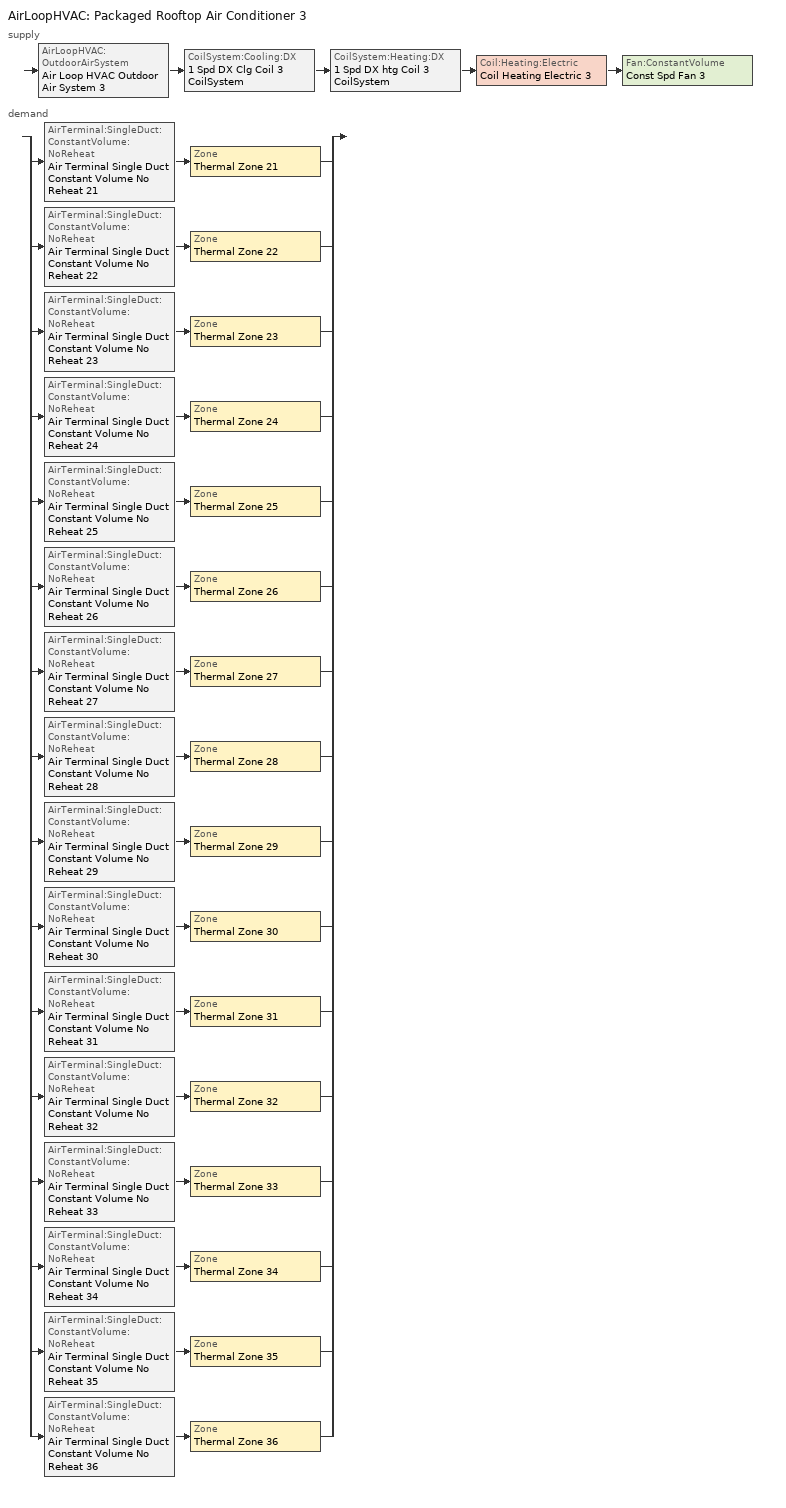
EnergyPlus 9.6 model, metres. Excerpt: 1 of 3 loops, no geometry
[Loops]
AirLoopHVAC 'Packaged Rooftop Air Conditioner 3'
 supply: AirLoopHVAC:OutdoorAirSystem 'Air Loop HVAC Outdoor Air System 3' > CoilSystem:Cooling:DX '1 Spd DX Clg Coil 3 CoilSystem' > CoilSystem:Heating:DX '1 Spd DX htg Coil 3 CoilSystem' > Coil:Heating:Electric 'Coil Heating Electric 3' > Fan:ConstantVolume 'Const Spd Fan 3'
 demand: split
  | AirTerminal:SingleDuct:ConstantVolume:NoReheat 'Air Terminal Single Duct Constant Volume No Reheat 21' > Zone 'Thermal Zone 21'
  | AirTerminal:SingleDuct:ConstantVolume:NoReheat 'Air Terminal Single Duct Constant Volume No Reheat 22' > Zone 'Thermal Zone 22'
  | AirTerminal:SingleDuct:ConstantVolume:NoReheat 'Air Terminal Single Duct Constant Volume No Reheat 23' > Zone 'Thermal Zone 23'
  | AirTerminal:SingleDuct:ConstantVolume:NoReheat 'Air Terminal Single Duct Constant Volume No Reheat 24' > Zone 'Thermal Zone 24'
  | AirTerminal:SingleDuct:ConstantVolume:NoReheat 'Air Terminal Single Duct Constant Volume No Reheat 25' > Zone 'Thermal Zone 25'
  | AirTerminal:SingleDuct:ConstantVolume:NoReheat 'Air Terminal Single Duct Constant Volume No Reheat 26' > Zone 'Thermal Zone 26'
  | AirTerminal:SingleDuct:ConstantVolume:NoReheat 'Air Terminal Single Duct Constant Volume No Reheat 27' > Zone 'Thermal Zone 27'
  | AirTerminal:SingleDuct:ConstantVolume:NoReheat 'Air Terminal Single Duct Constant Volume No Reheat 28' > Zone 'Thermal Zone 28'
  | AirTerminal:SingleDuct:ConstantVolume:NoReheat 'Air Terminal Single Duct Constant Volume No Reheat 29' > Zone 'Thermal Zone 29'
  | AirTerminal:SingleDuct:ConstantVolume:NoReheat 'Air Terminal Single Duct Constant Volume No Reheat 30' > Zone 'Thermal Zone 30'
  | AirTerminal:SingleDuct:ConstantVolume:NoReheat 'Air Terminal Single Duct Constant Volume No Reheat 31' > Zone 'Thermal Zone 31'
  | AirTerminal:SingleDuct:ConstantVolume:NoReheat 'Air Terminal Single Duct Constant Volume No Reheat 32' > Zone 'Thermal Zone 32'
  | AirTerminal:SingleDuct:ConstantVolume:NoReheat 'Air Terminal Single Duct Constant Volume No Reheat 33' > Zone 'Thermal Zone 33'
  | AirTerminal:SingleDuct:ConstantVolume:NoReheat 'Air Terminal Single Duct Constant Volume No Reheat 34' > Zone 'Thermal Zone 34'
  | AirTerminal:SingleDuct:ConstantVolume:NoReheat 'Air Terminal Single Duct Constant Volume No Reheat 35' > Zone 'Thermal Zone 35'
  | AirTerminal:SingleDuct:ConstantVolume:NoReheat 'Air Terminal Single Duct Constant Volume No Reheat 36' > Zone 'Thermal Zone 36'
[Controller:MechanicalVentilation]
Controller Mechanical Ventilation 3: Availability Schedule=Always On Discrete; Demand Controlled Ventilation=No; System Outdoor Air Method=ZoneSum; Zone or ZoneList Name 1=Thermal Zone 21; Design Specification Outdoor Air Object Name 1=Ventilation 21; Zone or ZoneList Name 2=Thermal Zone 22; Design Specification Outdoor Air Object Name 2=Ventilation 22; Zone or ZoneList Name 3=Thermal Zone 23; Design Specification Outdoor Air Object Name 3=Ventilation 23; Zone or ZoneList Name 4=Thermal Zone 24; Design Specification Outdoor Air Object Name 4=Ventilation 24; Zone or ZoneList Name 5=Thermal Zone 25; Design Specification Outdoor Air Object Name 5=Ventilation 25; Zone or ZoneList Name 6=Thermal Zone 26; Design Specification Outdoor Air Object Name 6=Ventilation 26; Zone or ZoneList Name 7=Thermal Zone 27; Design Specification Outdoor Air Object Name 7=Ventilation 27; Zone or ZoneList Name 8=Thermal Zone 28; Design Specification Outdoor Air Object Name 8=Ventilation 28; Zone or ZoneList Name 9=Thermal Zone 29; Design Specification Outdoor Air Object Name 9=Ventilation 29; Zone or ZoneList Name 10=Thermal Zone 30; Design Specification Outdoor Air Object Name 10=Ventilation 30; Zone or ZoneList Name 11=Thermal Zone 31; Design Specification Outdoor Air Object Name 11=Ventilation 31; Zone or ZoneList Name 12=Thermal Zone 32; Design Specification Outdoor Air Object Name 12=Ventilation 32; Zone or ZoneList Name 13=Thermal Zone 33; Design Specification Outdoor Air Object Name 13=Ventilation 33; Zone or ZoneList Name 14=Thermal Zone 34; Design Specification Outdoor Air Object Name 14=Ventilation 34; Zone or ZoneList Name 15=Thermal Zone 35; Design Specification Outdoor Air Object Name 15=Ventilation 35; Zone or ZoneList Name 16=Thermal Zone 36; Design Specification Outdoor Air Object Name 16=Ventilation 36
[AirLoopHVAC]
Packaged Rooftop Air Conditioner 3: Design Supply Air Flow Rate m3/s=AutoSize; Design Return Air Flow Fraction of Supply Air Flow=1
[Sizing:System]
Packaged Rooftop Air Conditioner 3: Type of Load to Size On=Sensible; Design Outdoor Air Flow Rate m3/s=Autosize; Central Heating Maximum System Air Flow Ratio=0.3; Preheat Design Temperature C=7; Preheat Design Humidity Ratio kgWater/kgDryAir=0.008; Precool Design Temperature C=12.8; Precool Design Humidity Ratio kgWater/kgDryAir=0.008; Central Cooling Design Supply Air Temperature C=12.3; Central Heating Design Supply Air Temperature C=51.3; Type of Zone Sum to Use=NonCoincident; 100% Outdoor Air in Cooling=Yes; 100% Outdoor Air in Heating=Yes; Central Cooling Design Supply Air Humidity Ratio kgWater/kgDryAir=0.0085; Central Heating Design Supply Air Humidity Ratio kgWater/kgDryAir=0.008; Cooling Supply Air Flow Rate Method=DesignDay; Cooling Supply Air Flow Rate m3/s=0; Cooling Supply Air Flow Rate Per Floor Area m3/s-m2=0.00996765; Cooling Fraction of Autosized Cooling Supply Air Flow Rate=1; Cooling Supply Air Flow Rate Per Unit Cooling Capacity m3/s-W=3.94755e-05; Heating Supply Air Flow Rate Method=DesignDay; Heating Supply Air Flow Rate m3/s=0; Heating Supply Air Flow Rate Per Floor Area m3/s-m2=0.00996765; Heating Fraction of Autosized Heating Supply Air Flow Rate=1; Heating Fraction of Autosized Cooling Supply Air Flow Rate=1; Heating Supply Air Flow Rate Per Unit Heating Capacity m3/s-W=3.15882e-05; System Outdoor Air Method=ZoneSum; Zone Maximum Outdoor Air Fraction dimensionless=1; Cooling Design Capacity Method=CoolingDesignCapacity; Cooling Design Capacity W=Autosize; Cooling Design Capacity Per Floor Area W/m2=234.7; Fraction of Autosized Cooling Design Capacity=1; Heating Design Capacity Method=HeatingDesignCapacity; Heating Design Capacity W=Autosize; Heating Design Capacity Per Floor Area W/m2=157; Fraction of Autosized Heating Design Capacity=1; Central Cooling Capacity Control Method=OnOff; Occupant Diversity=Autosize
[Controller:OutdoorAir]
Controller Outdoor Air 3: Minimum Outdoor Air Flow Rate m3/s=0; Maximum Outdoor Air Flow Rate m3/s=Autosize; Economizer Control Type=NoEconomizer; Economizer Control Action Type=ModulateFlow; Economizer Maximum Limit Dry-Bulb Temperature C=28; Economizer Maximum Limit Enthalpy J/kg=64000; Economizer Minimum Limit Dry-Bulb Temperature C=-100; Lockout Type=NoLockout; Minimum Limit Type=FixedMinimum; Mechanical Ventilation Controller=Controller Mechanical Ventilation 3; High Humidity Control=No; Control High Indoor Humidity Based on Outdoor Humidity Ratio=Yes; Heat Recovery Bypass Control Type=BypassWhenWithinEconomizerLimits
[SetpointManager:MixedAir] Control Variable=Temperature
Name | Setpoint Node or NodeList
Node Air Deck Mixed 3 OS Default SPM | Node Air Deck Mixed 3
Node Air Deck Cooling 3 OS Default SPM | Node Air Deck Cooling 3
Node Air Deck Heating 3 OS Default SPM | Node Air Deck Heating 3
Node Air Deck Elec Heating 3 OS Default SPM | Node Air Deck Elec Heating 3
[CoilSystem:Cooling:DX]
1 Spd DX Clg Coil 3 CoilSystem: Availability Schedule=Always On Discrete hvac_library; Cooling Coil=1 Spd DX Clg Coil 3
[Coil:Cooling:DX:SingleSpeed]
1 Spd DX Clg Coil 3: Availability Schedule=Always On Discrete hvac_library; Gross Rated Total Cooling Capacity W=Autosize; Gross Rated Sensible Heat Ratio=Autosize; Gross Rated Cooling COP W/W=4.86; Rated Air Flow Rate m3/s=Autosize; Rated Evaporator Fan Power Per Volume Flow Rate W/(m3/s)=773.3; Total Cooling Capacity Function of Temperature Curve=OS:Curve:Biquadratic 1; Total Cooling Capacity Function of Flow Fraction Curve=OS:Curve:Quadratic 1; Energy Input Ratio Function of Temperature Curve=OS:Curve:Biquadratic 2; Energy Input Ratio Function of Flow Fraction Curve=OS:Curve:Quadratic 2; Part Load Fraction Correlation Curve=OS:Curve:Quadratic 3; Minimum Outdoor Dry-Bulb Temperature for Compressor Operation C=-25; Condenser Type=AirCooled; Evaporative Condenser Effectiveness=0; Evaporative Condenser Air Flow Rate m3/s=Autosize; Evaporative Condenser Pump Rated Power Consumption W=Autosize; Crankcase Heater Capacity W=0; Maximum Outdoor Dry-Bulb Temperature for Crankcase Heater Operation C=0; Basin Heater Capacity W/K=0; Basin Heater Setpoint Temperature C=10
[CoilSystem:Heating:DX]
1 Spd DX htg Coil 3 CoilSystem: Availability Schedule=Always On Discrete hvac_library; Heating Coil=1 Spd DX htg Coil 3
[Coil:Heating:DX:SingleSpeed]
1 Spd DX htg Coil 3: Availability Schedule=Always On Discrete hvac_library; Gross Rated Heating Capacity W=Autosize; Gross Rated Heating COP W/W=6.19; Rated Air Flow Rate m3/s=Autosize; Rated Supply Fan Power Per Volume Flow Rate W/(m3/s)=773.3; Heating Capacity Function of Temperature Curve=Curve Cubic 1; Heating Capacity Function of Flow Fraction Curve=Curve Cubic 2; Energy Input Ratio Function of Temperature Curve=Curve Cubic 3; Energy Input Ratio Function of Flow Fraction Curve=Curve Quadratic 4; Part Load Fraction Correlation Curve=Curve Quadratic 5; Minimum Outdoor Dry-Bulb Temperature for Compressor Operation C=-8; Maximum Outdoor Dry-Bulb Temperature for Defrost Operation C=5; Crankcase Heater Capacity W=0; Maximum Outdoor Dry-Bulb Temperature for Crankcase Heater Operation C=10; Defrost Strategy=Resistive; Defrost Control=Timed; Defrost Time Period Fraction=0.166667; Resistive Defrost Heater Capacity W=2000
[Coil:Heating:Electric]
Coil Heating Electric 3: Availability Schedule=Always On Discrete hvac_library; Efficiency=1; Nominal Capacity W=Autosize
[Fan:ConstantVolume]
Const Spd Fan 3: Availability Schedule=Always On Discrete; Fan Total Efficiency=0.71; Pressure Rise Pa=1888; Maximum Flow Rate m3/s=Autosize; Motor Efficiency=0.9; Motor In Airstream Fraction=1
[ZoneControl:Thermostat] Temperature Difference Between Cutout And Setpoint deltaC=0
Name | Zone or ZoneList | Control Type Schedule | Control 1
Thermal Zone 21 Thermostat | Thermal Zone 21 | Thermal Zone 21 Thermostat Schedule | Thermostat Setpoint Dual Setpoint 21
Thermal Zone 22 Thermostat | Thermal Zone 22 | Thermal Zone 22 Thermostat Schedule | Thermostat Setpoint Dual Setpoint 22
Thermal Zone 23 Thermostat | Thermal Zone 23 | Thermal Zone 23 Thermostat Schedule | Thermostat Setpoint Dual Setpoint 23
Thermal Zone 24 Thermostat | Thermal Zone 24 | Thermal Zone 24 Thermostat Schedule | Thermostat Setpoint Dual Setpoint 24
Thermal Zone 25 Thermostat | Thermal Zone 25 | Thermal Zone 25 Thermostat Schedule | Thermostat Setpoint Dual Setpoint 25
Thermal Zone 26 Thermostat | Thermal Zone 26 | Thermal Zone 26 Thermostat Schedule | Thermostat Setpoint Dual Setpoint 26
Thermal Zone 27 Thermostat | Thermal Zone 27 | Thermal Zone 27 Thermostat Schedule | Thermostat Setpoint Dual Setpoint 27
Thermal Zone 28 Thermostat | Thermal Zone 28 | Thermal Zone 28 Thermostat Schedule | Thermostat Setpoint Dual Setpoint 28
Thermal Zone 29 Thermostat | Thermal Zone 29 | Thermal Zone 29 Thermostat Schedule | Thermostat Setpoint Dual Setpoint 29
Thermal Zone 30 Thermostat | Thermal Zone 30 | Thermal Zone 30 Thermostat Schedule | Thermostat Setpoint Dual Setpoint 30
Thermal Zone 31 Thermostat | Thermal Zone 31 | Thermal Zone 31 Thermostat Schedule | Thermostat Setpoint Dual Setpoint 31
Thermal Zone 32 Thermostat | Thermal Zone 32 | Thermal Zone 32 Thermostat Schedule | Thermostat Setpoint Dual Setpoint 32
Thermal Zone 33 Thermostat | Thermal Zone 33 | Thermal Zone 33 Thermostat Schedule | Thermostat Setpoint Dual Setpoint 33
Thermal Zone 34 Thermostat | Thermal Zone 34 | Thermal Zone 34 Thermostat Schedule | Thermostat Setpoint Dual Setpoint 34
Thermal Zone 35 Thermostat | Thermal Zone 35 | Thermal Zone 35 Thermostat Schedule | Thermostat Setpoint Dual Setpoint 35
Thermal Zone 36 Thermostat | Thermal Zone 36 | Thermal Zone 36 Thermostat Schedule | Thermostat Setpoint Dual Setpoint 36
[ThermostatSetpoint:DualSetpoint]
Name | Heating Setpoint Temperature Schedule | Cooling Setpoint Temperature Schedule
Thermostat Setpoint Dual Setpoint 21 | HtgSetp 21 | ClgSetp 21
Thermostat Setpoint Dual Setpoint 22 | HtgSetp 22 | ClgSetp 22
Thermostat Setpoint Dual Setpoint 23 | HtgSetp 23 | ClgSetp 23
Thermostat Setpoint Dual Setpoint 24 | HtgSetp 24 | ClgSetp 24
Thermostat Setpoint Dual Setpoint 25 | HtgSetp 25 | ClgSetp 25
Thermostat Setpoint Dual Setpoint 26 | HtgSetp 26 | ClgSetp 26
Thermostat Setpoint Dual Setpoint 27 | HtgSetp 27 | ClgSetp 27
Thermostat Setpoint Dual Setpoint 28 | HtgSetp 28 | ClgSetp 28
Thermostat Setpoint Dual Setpoint 29 | HtgSetp 29 | ClgSetp 29
Thermostat Setpoint Dual Setpoint 30 | HtgSetp 30 | ClgSetp 30
Thermostat Setpoint Dual Setpoint 31 | HtgSetp 31 | ClgSetp 31
Thermostat Setpoint Dual Setpoint 32 | HtgSetp 32 | ClgSetp 32
Thermostat Setpoint Dual Setpoint 33 | HtgSetp 33 | ClgSetp 33
Thermostat Setpoint Dual Setpoint 34 | HtgSetp 34 | ClgSetp 34
Thermostat Setpoint Dual Setpoint 35 | HtgSetp 35 | ClgSetp 35
Thermostat Setpoint Dual Setpoint 36 | HtgSetp 36 | ClgSetp 36
[AirTerminal:SingleDuct:ConstantVolume:NoReheat] Availability Schedule=Always On Discrete; Maximum Air Flow Rate m3/s=AutoSize
Air Terminal Single Duct Constant Volume No Reheat 21; Air Terminal Single Duct Constant Volume No Reheat 22; Air Terminal Single Duct Constant Volume No Reheat 23; Air Terminal Single Duct Constant Volume No Reheat 24; Air Terminal Single Duct Constant Volume No Reheat 25; Air Terminal Single Duct Constant Volume No Reheat 26; Air Terminal Single Duct Constant Volume No Reheat 27; Air Terminal Single Duct Constant Volume No Reheat 28; Air Terminal Single Duct Constant Volume No Reheat 29; Air Terminal Single Duct Constant Volume No Reheat 30; Air Terminal Single Duct Constant Volume No Reheat 31; Air Terminal Single Duct Constant Volume No Reheat 32; Air Terminal Single Duct Constant Volume No Reheat 33; Air Terminal Single Duct Constant Volume No Reheat 34; Air Terminal Single Duct Constant Volume No Reheat 35; Air Terminal Single Duct Constant Volume No Reheat 36
[Zone equipment]
Thermal Zone 21: Air Terminal Single Duct Constant Volume No Reheat 21
Thermal Zone 22: Air Terminal Single Duct Constant Volume No Reheat 22
Thermal Zone 23: Air Terminal Single Duct Constant Volume No Reheat 23
Thermal Zone 24: Air Terminal Single Duct Constant Volume No Reheat 24
Thermal Zone 25: Air Terminal Single Duct Constant Volume No Reheat 25
Thermal Zone 26: Air Terminal Single Duct Constant Volume No Reheat 26
Thermal Zone 27: Air Terminal Single Duct Constant Volume No Reheat 27
Thermal Zone 28: Air Terminal Single Duct Constant Volume No Reheat 28
Thermal Zone 29: Air Terminal Single Duct Constant Volume No Reheat 29
Thermal Zone 30: Air Terminal Single Duct Constant Volume No Reheat 30
Thermal Zone 31: Air Terminal Single Duct Constant Volume No Reheat 31
Thermal Zone 32: Air Terminal Single Duct Constant Volume No Reheat 32
Thermal Zone 33: Air Terminal Single Duct Constant Volume No Reheat 33
Thermal Zone 34: Air Terminal Single Duct Constant Volume No Reheat 34
Thermal Zone 35: Air Terminal Single Duct Constant Volume No Reheat 35
Thermal Zone 36: Air Terminal Single Duct Constant Volume No Reheat 36
[Sizing:Zone] Zone Cooling Design Supply Air Temperature Input Method=SupplyAirTemperature; Zone Cooling Design Supply Air Temperature C=12.3; Zone Cooling Design Supply Air Temperature Difference deltaC=11.11; Zone Heating Design Supply Air Temperature Input Method=SupplyAirTemperature; Zone Heating Design Supply Air Temperature C=51.3; Zone Heating Design Supply Air Temperature Difference deltaC=11.11; Zone Cooling Design Supply Air Humidity Ratio kgWater/kgDryAir=0.0085; Zone Heating Design Supply Air Humidity Ratio kgWater/kgDryAir=0.008; Cooling Design Air Flow Method=DesignDay; Cooling Design Air Flow Rate m3/s=0; Cooling Minimum Air Flow per Zone Floor Area m3/s-m2=0.000762; Cooling Minimum Air Flow m3/s=0; Cooling Minimum Air Flow Fraction=0; Heating Design Air Flow Method=DesignDay; Heating Design Air Flow Rate m3/s=0; Heating Maximum Air Flow per Zone Floor Area m3/s-m2=0.002032; Heating Maximum Air Flow m3/s=0.141576; Heating Maximum Air Flow Fraction=0.3; Account for Dedicated Outdoor Air System=No
Name | Design Specification Outdoor Air Object
Thermal Zone 21 | Ventilation 21
Thermal Zone 22 | Ventilation 22
Thermal Zone 23 | Ventilation 23
Thermal Zone 24 | Ventilation 24
Thermal Zone 25 | Ventilation 25
Thermal Zone 26 | Ventilation 26
Thermal Zone 27 | Ventilation 27
Thermal Zone 28 | Ventilation 28
Thermal Zone 29 | Ventilation 29
Thermal Zone 30 | Ventilation 30
Thermal Zone 31 | Ventilation 31
Thermal Zone 32 | Ventilation 32
Thermal Zone 33 | Ventilation 33
Thermal Zone 34 | Ventilation 34
Thermal Zone 35 | Ventilation 35
Thermal Zone 36 | Ventilation 36
[DesignSpecification:OutdoorAir] Outdoor Air Method=Sum; Outdoor Air Flow per Person m3/s-person=0; Outdoor Air Flow per Zone Floor Area m3/s-m2=0; Outdoor Air Flow per Zone m3/s=0; Outdoor Air Flow Air Changes per Hour 1/hr=1.5
Ventilation 21; Ventilation 22; Ventilation 23; Ventilation 24; Ventilation 25; Ventilation 26; Ventilation 27; Ventilation 28; Ventilation 29; Ventilation 30; Ventilation 31; Ventilation 32; Ventilation 33; Ventilation 34; Ventilation 35; Ventilation 36
[Schedule:Day:Interval]
HtgSetp Summer Design Day 21; HtgSetp Summer Design Day 22; HtgSetp Summer Design Day 23; HtgSetp Summer Design Day 24; HtgSetp Summer Design Day 25; HtgSetp Summer Design Day 26; HtgSetp Summer Design Day 27; HtgSetp Summer Design Day 28; HtgSetp Summer Design Day 29; HtgSetp Summer Design Day 30; HtgSetp Summer Design Day 31; HtgSetp Summer Design Day 32; HtgSetp Summer Design Day 33; HtgSetp Summer Design Day 34; HtgSetp Summer Design Day 35; HtgSetp Summer Design Day 36: No, 24:00, 15.6
HtgSetp Winter Design Day 21; HtgSetp Winter Design Day 22; HtgSetp Winter Design Day 23; HtgSetp Winter Design Day 24; HtgSetp Winter Design Day 25; HtgSetp Winter Design Day 26; HtgSetp Winter Design Day 27; HtgSetp Winter Design Day 28; HtgSetp Winter Design Day 29; HtgSetp Winter Design Day 30; HtgSetp Winter Design Day 31; HtgSetp Winter Design Day 32; HtgSetp Winter Design Day 33; HtgSetp Winter Design Day 34; HtgSetp Winter Design Day 35; HtgSetp Winter Design Day 36: No, 24:00, 21
ClgSetp Summer Design Day 21; ClgSetp Summer Design Day 22; ClgSetp Summer Design Day 23; ClgSetp Summer Design Day 24; ClgSetp Summer Design Day 25; ClgSetp Summer Design Day 26; ClgSetp Summer Design Day 27; ClgSetp Summer Design Day 28; ClgSetp Summer Design Day 29; ClgSetp Summer Design Day 30; ClgSetp Summer Design Day 31; ClgSetp Summer Design Day 32; ClgSetp Summer Design Day 33; ClgSetp Summer Design Day 34; ClgSetp Summer Design Day 35; ClgSetp Summer Design Day 36: No, 06:00, 26.7, 22:00, 24, 24:00, 26.7
ClgSetp Winter Design Day 21; ClgSetp Winter Design Day 22; ClgSetp Winter Design Day 23; ClgSetp Winter Design Day 24; ClgSetp Winter Design Day 25; ClgSetp Winter Design Day 26; ClgSetp Winter Design Day 27; ClgSetp Winter Design Day 28; ClgSetp Winter Design Day 29; ClgSetp Winter Design Day 30; ClgSetp Winter Design Day 31; ClgSetp Winter Design Day 32; ClgSetp Winter Design Day 33; ClgSetp Winter Design Day 34; ClgSetp Winter Design Day 35; ClgSetp Winter Design Day 36: No, 24:00, 26.7
ClgSetp Default Schedule 21; ClgSetp Default Schedule 22; ClgSetp Default Schedule 23; ClgSetp Default Schedule 24; ClgSetp Default Schedule 25; ClgSetp Default Schedule 26; ClgSetp Default Schedule 27; ClgSetp Default Schedule 28; ClgSetp Default Schedule 29; ClgSetp Default Schedule 30; ClgSetp Default Schedule 31; ClgSetp Default Schedule 32; ClgSetp Default Schedule 33; ClgSetp Default Schedule 34; ClgSetp Default Schedule 35; ClgSetp Default Schedule 36: Temperature 37, No, 01:00, 28.7, 02:00, 28.7, 03:00, 28.7, 04:00, 28.7, 05:00, 28.7, 06:00, 28.7, 07:00, 25.7, 08:00, 25.7, 09:00, 25.7, 10:00, 25.7, 11:00, 25.7, 12:00, 25.7, 13:00, 25.7, 14:00, 25.7, 15:00, 25.7, 16:00, 25.7, 17:00, 25.7, 18:00, 25.7, 19:00, 25.7, 20:00, 25.7, 21:00, 28.7, 22:00, 28.7, 23:00, 28.7, 24:00, 28.7
HtgSetp Default Schedule 21; HtgSetp Default Schedule 22; HtgSetp Default Schedule 23; HtgSetp Default Schedule 24; HtgSetp Default Schedule 25; HtgSetp Default Schedule 26; HtgSetp Default Schedule 27; HtgSetp Default Schedule 28; HtgSetp Default Schedule 29; HtgSetp Default Schedule 30; HtgSetp Default Schedule 31; HtgSetp Default Schedule 32; HtgSetp Default Schedule 33; HtgSetp Default Schedule 34; HtgSetp Default Schedule 35; HtgSetp Default Schedule 36: Temperature 36, No, 01:00, 22.2, 02:00, 22.2, 03:00, 22.2, 04:00, 22.2, 05:00, 22.2, 06:00, 22.2, 07:00, 19, 08:00, 19, 09:00, 19, 10:00, 19, 11:00, 19, 12:00, 19, 13:00, 19, 14:00, 19, 15:00, 19, 16:00, 19, 17:00, 19, 18:00, 19, 19:00, 19, 20:00, 19, 21:00, 22.2, 22:00, 22.2, 23:00, 22.2, 24:00, 22.2
[Schedule:Week:Daily]
HtgSetp 21 Week Rule - Jan1-Dec31: HtgSetp Default Schedule 21, HtgSetp Default Schedule 21, HtgSetp Default Schedule 21, HtgSetp Default Schedule 21, HtgSetp Default Schedule 21, HtgSetp Default Schedule 21, HtgSetp Default Schedule 21, HtgSetp Default Schedule 21, HtgSetp Summer Design Day 21, HtgSetp Winter Design Day 21, HtgSetp Default Schedule 21, HtgSetp Default Schedule 21
ClgSetp 21 Week Rule - Jan1-Dec31: ClgSetp Default Schedule 21, ClgSetp Default Schedule 21, ClgSetp Default Schedule 21, ClgSetp Default Schedule 21, ClgSetp Default Schedule 21, ClgSetp Default Schedule 21, ClgSetp Default Schedule 21, ClgSetp Default Schedule 21, ClgSetp Summer Design Day 21, ClgSetp Winter Design Day 21, ClgSetp Default Schedule 21, ClgSetp Default Schedule 21
HtgSetp 22 Week Rule - Jan1-Dec31: HtgSetp Default Schedule 22, HtgSetp Default Schedule 22, HtgSetp Default Schedule 22, HtgSetp Default Schedule 22, HtgSetp Default Schedule 22, HtgSetp Default Schedule 22, HtgSetp Default Schedule 22, HtgSetp Default Schedule 22, HtgSetp Summer Design Day 22, HtgSetp Winter Design Day 22, HtgSetp Default Schedule 22, HtgSetp Default Schedule 22
ClgSetp 22 Week Rule - Jan1-Dec31: ClgSetp Default Schedule 22, ClgSetp Default Schedule 22, ClgSetp Default Schedule 22, ClgSetp Default Schedule 22, ClgSetp Default Schedule 22, ClgSetp Default Schedule 22, ClgSetp Default Schedule 22, ClgSetp Default Schedule 22, ClgSetp Summer Design Day 22, ClgSetp Winter Design Day 22, ClgSetp Default Schedule 22, ClgSetp Default Schedule 22
HtgSetp 23 Week Rule - Jan1-Dec31: HtgSetp Default Schedule 23, HtgSetp Default Schedule 23, HtgSetp Default Schedule 23, HtgSetp Default Schedule 23, HtgSetp Default Schedule 23, HtgSetp Default Schedule 23, HtgSetp Default Schedule 23, HtgSetp Default Schedule 23, HtgSetp Summer Design Day 23, HtgSetp Winter Design Day 23, HtgSetp Default Schedule 23, HtgSetp Default Schedule 23
ClgSetp 23 Week Rule - Jan1-Dec31: ClgSetp Default Schedule 23, ClgSetp Default Schedule 23, ClgSetp Default Schedule 23, ClgSetp Default Schedule 23, ClgSetp Default Schedule 23, ClgSetp Default Schedule 23, ClgSetp Default Schedule 23, ClgSetp Default Schedule 23, ClgSetp Summer Design Day 23, ClgSetp Winter Design Day 23, ClgSetp Default Schedule 23, ClgSetp Default Schedule 23
HtgSetp 24 Week Rule - Jan1-Dec31: HtgSetp Default Schedule 24, HtgSetp Default Schedule 24, HtgSetp Default Schedule 24, HtgSetp Default Schedule 24, HtgSetp Default Schedule 24, HtgSetp Default Schedule 24, HtgSetp Default Schedule 24, HtgSetp Default Schedule 24, HtgSetp Summer Design Day 24, HtgSetp Winter Design Day 24, HtgSetp Default Schedule 24, HtgSetp Default Schedule 24
ClgSetp 24 Week Rule - Jan1-Dec31: ClgSetp Default Schedule 24, ClgSetp Default Schedule 24, ClgSetp Default Schedule 24, ClgSetp Default Schedule 24, ClgSetp Default Schedule 24, ClgSetp Default Schedule 24, ClgSetp Default Schedule 24, ClgSetp Default Schedule 24, ClgSetp Summer Design Day 24, ClgSetp Winter Design Day 24, ClgSetp Default Schedule 24, ClgSetp Default Schedule 24
HtgSetp 25 Week Rule - Jan1-Dec31: HtgSetp Default Schedule 25, HtgSetp Default Schedule 25, HtgSetp Default Schedule 25, HtgSetp Default Schedule 25, HtgSetp Default Schedule 25, HtgSetp Default Schedule 25, HtgSetp Default Schedule 25, HtgSetp Default Schedule 25, HtgSetp Summer Design Day 25, HtgSetp Winter Design Day 25, HtgSetp Default Schedule 25, HtgSetp Default Schedule 25
ClgSetp 25 Week Rule - Jan1-Dec31: ClgSetp Default Schedule 25, ClgSetp Default Schedule 25, ClgSetp Default Schedule 25, ClgSetp Default Schedule 25, ClgSetp Default Schedule 25, ClgSetp Default Schedule 25, ClgSetp Default Schedule 25, ClgSetp Default Schedule 25, ClgSetp Summer Design Day 25, ClgSetp Winter Design Day 25, ClgSetp Default Schedule 25, ClgSetp Default Schedule 25
HtgSetp 26 Week Rule - Jan1-Dec31: HtgSetp Default Schedule 26, HtgSetp Default Schedule 26, HtgSetp Default Schedule 26, HtgSetp Default Schedule 26, HtgSetp Default Schedule 26, HtgSetp Default Schedule 26, HtgSetp Default Schedule 26, HtgSetp Default Schedule 26, HtgSetp Summer Design Day 26, HtgSetp Winter Design Day 26, HtgSetp Default Schedule 26, HtgSetp Default Schedule 26
ClgSetp 26 Week Rule - Jan1-Dec31: ClgSetp Default Schedule 26, ClgSetp Default Schedule 26, ClgSetp Default Schedule 26, ClgSetp Default Schedule 26, ClgSetp Default Schedule 26, ClgSetp Default Schedule 26, ClgSetp Default Schedule 26, ClgSetp Default Schedule 26, ClgSetp Summer Design Day 26, ClgSetp Winter Design Day 26, ClgSetp Default Schedule 26, ClgSetp Default Schedule 26
HtgSetp 27 Week Rule - Jan1-Dec31: HtgSetp Default Schedule 27, HtgSetp Default Schedule 27, HtgSetp Default Schedule 27, HtgSetp Default Schedule 27, HtgSetp Default Schedule 27, HtgSetp Default Schedule 27, HtgSetp Default Schedule 27, HtgSetp Default Schedule 27, HtgSetp Summer Design Day 27, HtgSetp Winter Design Day 27, HtgSetp Default Schedule 27, HtgSetp Default Schedule 27
ClgSetp 27 Week Rule - Jan1-Dec31: ClgSetp Default Schedule 27, ClgSetp Default Schedule 27, ClgSetp Default Schedule 27, ClgSetp Default Schedule 27, ClgSetp Default Schedule 27, ClgSetp Default Schedule 27, ClgSetp Default Schedule 27, ClgSetp Default Schedule 27, ClgSetp Summer Design Day 27, ClgSetp Winter Design Day 27, ClgSetp Default Schedule 27, ClgSetp Default Schedule 27
HtgSetp 28 Week Rule - Jan1-Dec31: HtgSetp Default Schedule 28, HtgSetp Default Schedule 28, HtgSetp Default Schedule 28, HtgSetp Default Schedule 28, HtgSetp Default Schedule 28, HtgSetp Default Schedule 28, HtgSetp Default Schedule 28, HtgSetp Default Schedule 28, HtgSetp Summer Design Day 28, HtgSetp Winter Design Day 28, HtgSetp Default Schedule 28, HtgSetp Default Schedule 28
ClgSetp 28 Week Rule - Jan1-Dec31: ClgSetp Default Schedule 28, ClgSetp Default Schedule 28, ClgSetp Default Schedule 28, ClgSetp Default Schedule 28, ClgSetp Default Schedule 28, ClgSetp Default Schedule 28, ClgSetp Default Schedule 28, ClgSetp Default Schedule 28, ClgSetp Summer Design Day 28, ClgSetp Winter Design Day 28, ClgSetp Default Schedule 28, ClgSetp Default Schedule 28
HtgSetp 29 Week Rule - Jan1-Dec31: HtgSetp Default Schedule 29, HtgSetp Default Schedule 29, HtgSetp Default Schedule 29, HtgSetp Default Schedule 29, HtgSetp Default Schedule 29, HtgSetp Default Schedule 29, HtgSetp Default Schedule 29, HtgSetp Default Schedule 29, HtgSetp Summer Design Day 29, HtgSetp Winter Design Day 29, HtgSetp Default Schedule 29, HtgSetp Default Schedule 29
ClgSetp 29 Week Rule - Jan1-Dec31: ClgSetp Default Schedule 29, ClgSetp Default Schedule 29, ClgSetp Default Schedule 29, ClgSetp Default Schedule 29, ClgSetp Default Schedule 29, ClgSetp Default Schedule 29, ClgSetp Default Schedule 29, ClgSetp Default Schedule 29, ClgSetp Summer Design Day 29, ClgSetp Winter Design Day 29, ClgSetp Default Schedule 29, ClgSetp Default Schedule 29
HtgSetp 30 Week Rule - Jan1-Dec31: HtgSetp Default Schedule 30, HtgSetp Default Schedule 30, HtgSetp Default Schedule 30, HtgSetp Default Schedule 30, HtgSetp Default Schedule 30, HtgSetp Default Schedule 30, HtgSetp Default Schedule 30, HtgSetp Default Schedule 30, HtgSetp Summer Design Day 30, HtgSetp Winter Design Day 30, HtgSetp Default Schedule 30, HtgSetp Default Schedule 30
ClgSetp 30 Week Rule - Jan1-Dec31: ClgSetp Default Schedule 30, ClgSetp Default Schedule 30, ClgSetp Default Schedule 30, ClgSetp Default Schedule 30, ClgSetp Default Schedule 30, ClgSetp Default Schedule 30, ClgSetp Default Schedule 30, ClgSetp Default Schedule 30, ClgSetp Summer Design Day 30, ClgSetp Winter Design Day 30, ClgSetp Default Schedule 30, ClgSetp Default Schedule 30
HtgSetp 31 Week Rule - Jan1-Dec31: HtgSetp Default Schedule 31, HtgSetp Default Schedule 31, HtgSetp Default Schedule 31, HtgSetp Default Schedule 31, HtgSetp Default Schedule 31, HtgSetp Default Schedule 31, HtgSetp Default Schedule 31, HtgSetp Default Schedule 31, HtgSetp Summer Design Day 31, HtgSetp Winter Design Day 31, HtgSetp Default Schedule 31, HtgSetp Default Schedule 31
ClgSetp 31 Week Rule - Jan1-Dec31: ClgSetp Default Schedule 31, ClgSetp Default Schedule 31, ClgSetp Default Schedule 31, ClgSetp Default Schedule 31, ClgSetp Default Schedule 31, ClgSetp Default Schedule 31, ClgSetp Default Schedule 31, ClgSetp Default Schedule 31, ClgSetp Summer Design Day 31, ClgSetp Winter Design Day 31, ClgSetp Default Schedule 31, ClgSetp Default Schedule 31
HtgSetp 32 Week Rule - Jan1-Dec31: HtgSetp Default Schedule 32, HtgSetp Default Schedule 32, HtgSetp Default Schedule 32, HtgSetp Default Schedule 32, HtgSetp Default Schedule 32, HtgSetp Default Schedule 32, HtgSetp Default Schedule 32, HtgSetp Default Schedule 32, HtgSetp Summer Design Day 32, HtgSetp Winter Design Day 32, HtgSetp Default Schedule 32, HtgSetp Default Schedule 32
ClgSetp 32 Week Rule - Jan1-Dec31: ClgSetp Default Schedule 32, ClgSetp Default Schedule 32, ClgSetp Default Schedule 32, ClgSetp Default Schedule 32, ClgSetp Default Schedule 32, ClgSetp Default Schedule 32, ClgSetp Default Schedule 32, ClgSetp Default Schedule 32, ClgSetp Summer Design Day 32, ClgSetp Winter Design Day 32, ClgSetp Default Schedule 32, ClgSetp Default Schedule 32
HtgSetp 33 Week Rule - Jan1-Dec31: HtgSetp Default Schedule 33, HtgSetp Default Schedule 33, HtgSetp Default Schedule 33, HtgSetp Default Schedule 33, HtgSetp Default Schedule 33, HtgSetp Default Schedule 33, HtgSetp Default Schedule 33, HtgSetp Default Schedule 33, HtgSetp Summer Design Day 33, HtgSetp Winter Design Day 33, HtgSetp Default Schedule 33, HtgSetp Default Schedule 33
ClgSetp 33 Week Rule - Jan1-Dec31: ClgSetp Default Schedule 33, ClgSetp Default Schedule 33, ClgSetp Default Schedule 33, ClgSetp Default Schedule 33, ClgSetp Default Schedule 33, ClgSetp Default Schedule 33, ClgSetp Default Schedule 33, ClgSetp Default Schedule 33, ClgSetp Summer Design Day 33, ClgSetp Winter Design Day 33, ClgSetp Default Schedule 33, ClgSetp Default Schedule 33
HtgSetp 34 Week Rule - Jan1-Dec31: HtgSetp Default Schedule 34, HtgSetp Default Schedule 34, HtgSetp Default Schedule 34, HtgSetp Default Schedule 34, HtgSetp Default Schedule 34, HtgSetp Default Schedule 34, HtgSetp Default Schedule 34, HtgSetp Default Schedule 34, HtgSetp Summer Design Day 34, HtgSetp Winter Design Day 34, HtgSetp Default Schedule 34, HtgSetp Default Schedule 34
ClgSetp 34 Week Rule - Jan1-Dec31: ClgSetp Default Schedule 34, ClgSetp Default Schedule 34, ClgSetp Default Schedule 34, ClgSetp Default Schedule 34, ClgSetp Default Schedule 34, ClgSetp Default Schedule 34, ClgSetp Default Schedule 34, ClgSetp Default Schedule 34, ClgSetp Summer Design Day 34, ClgSetp Winter Design Day 34, ClgSetp Default Schedule 34, ClgSetp Default Schedule 34
HtgSetp 35 Week Rule - Jan1-Dec31: HtgSetp Default Schedule 35, HtgSetp Default Schedule 35, HtgSetp Default Schedule 35, HtgSetp Default Schedule 35, HtgSetp Default Schedule 35, HtgSetp Default Schedule 35, HtgSetp Default Schedule 35, HtgSetp Default Schedule 35, HtgSetp Summer Design Day 35, HtgSetp Winter Design Day 35, HtgSetp Default Schedule 35, HtgSetp Default Schedule 35
ClgSetp 35 Week Rule - Jan1-Dec31: ClgSetp Default Schedule 35, ClgSetp Default Schedule 35, ClgSetp Default Schedule 35, ClgSetp Default Schedule 35, ClgSetp Default Schedule 35, ClgSetp Default Schedule 35, ClgSetp Default Schedule 35, ClgSetp Default Schedule 35, ClgSetp Summer Design Day 35, ClgSetp Winter Design Day 35, ClgSetp Default Schedule 35, ClgSetp Default Schedule 35
HtgSetp 36 Week Rule - Jan1-Dec31: HtgSetp Default Schedule 36, HtgSetp Default Schedule 36, HtgSetp Default Schedule 36, HtgSetp Default Schedule 36, HtgSetp Default Schedule 36, HtgSetp Default Schedule 36, HtgSetp Default Schedule 36, HtgSetp Default Schedule 36, HtgSetp Summer Design Day 36, HtgSetp Winter Design Day 36, HtgSetp Default Schedule 36, HtgSetp Default Schedule 36
ClgSetp 36 Week Rule - Jan1-Dec31: ClgSetp Default Schedule 36, ClgSetp Default Schedule 36, ClgSetp Default Schedule 36, ClgSetp Default Schedule 36, ClgSetp Default Schedule 36, ClgSetp Default Schedule 36, ClgSetp Default Schedule 36, ClgSetp Default Schedule 36, ClgSetp Summer Design Day 36, ClgSetp Winter Design Day 36, ClgSetp Default Schedule 36, ClgSetp Default Schedule 36
[Schedule:Year]
HtgSetp 21: HtgSetp 21 Week Rule - Jan1-Dec31, 1, 1, 12, 31
ClgSetp 21: ClgSetp 21 Week Rule - Jan1-Dec31, 1, 1, 12, 31
HtgSetp 22: HtgSetp 22 Week Rule - Jan1-Dec31, 1, 1, 12, 31
ClgSetp 22: ClgSetp 22 Week Rule - Jan1-Dec31, 1, 1, 12, 31
HtgSetp 23: HtgSetp 23 Week Rule - Jan1-Dec31, 1, 1, 12, 31
ClgSetp 23: ClgSetp 23 Week Rule - Jan1-Dec31, 1, 1, 12, 31
HtgSetp 24: HtgSetp 24 Week Rule - Jan1-Dec31, 1, 1, 12, 31
ClgSetp 24: ClgSetp 24 Week Rule - Jan1-Dec31, 1, 1, 12, 31
HtgSetp 25: HtgSetp 25 Week Rule - Jan1-Dec31, 1, 1, 12, 31
ClgSetp 25: ClgSetp 25 Week Rule - Jan1-Dec31, 1, 1, 12, 31
HtgSetp 26: HtgSetp 26 Week Rule - Jan1-Dec31, 1, 1, 12, 31
ClgSetp 26: ClgSetp 26 Week Rule - Jan1-Dec31, 1, 1, 12, 31
HtgSetp 27: HtgSetp 27 Week Rule - Jan1-Dec31, 1, 1, 12, 31
ClgSetp 27: ClgSetp 27 Week Rule - Jan1-Dec31, 1, 1, 12, 31
HtgSetp 28: HtgSetp 28 Week Rule - Jan1-Dec31, 1, 1, 12, 31
ClgSetp 28: ClgSetp 28 Week Rule - Jan1-Dec31, 1, 1, 12, 31
HtgSetp 29: HtgSetp 29 Week Rule - Jan1-Dec31, 1, 1, 12, 31
ClgSetp 29: ClgSetp 29 Week Rule - Jan1-Dec31, 1, 1, 12, 31
HtgSetp 30: HtgSetp 30 Week Rule - Jan1-Dec31, 1, 1, 12, 31
ClgSetp 30: ClgSetp 30 Week Rule - Jan1-Dec31, 1, 1, 12, 31
HtgSetp 31: HtgSetp 31 Week Rule - Jan1-Dec31, 1, 1, 12, 31
ClgSetp 31: ClgSetp 31 Week Rule - Jan1-Dec31, 1, 1, 12, 31
HtgSetp 32: HtgSetp 32 Week Rule - Jan1-Dec31, 1, 1, 12, 31
ClgSetp 32: ClgSetp 32 Week Rule - Jan1-Dec31, 1, 1, 12, 31
HtgSetp 33: HtgSetp 33 Week Rule - Jan1-Dec31, 1, 1, 12, 31
ClgSetp 33: ClgSetp 33 Week Rule - Jan1-Dec31, 1, 1, 12, 31
HtgSetp 34: HtgSetp 34 Week Rule - Jan1-Dec31, 1, 1, 12, 31
ClgSetp 34: ClgSetp 34 Week Rule - Jan1-Dec31, 1, 1, 12, 31
HtgSetp 35: HtgSetp 35 Week Rule - Jan1-Dec31, 1, 1, 12, 31
ClgSetp 35: ClgSetp 35 Week Rule - Jan1-Dec31, 1, 1, 12, 31
HtgSetp 36: HtgSetp 36 Week Rule - Jan1-Dec31, 1, 1, 12, 31
ClgSetp 36: ClgSetp 36 Week Rule - Jan1-Dec31, 1, 1, 12, 31
[Schedule:Compact]
Thermal Zone 21 Thermostat Schedule; Thermal Zone 22 Thermostat Schedule; Thermal Zone 23 Thermostat Schedule; Thermal Zone 24 Thermostat Schedule; Thermal Zone 25 Thermostat Schedule; Thermal Zone 26 Thermostat Schedule; Thermal Zone 27 Thermostat Schedule; Thermal Zone 28 Thermostat Schedule; Thermal Zone 29 Thermostat Schedule; Thermal Zone 30 Thermostat Schedule; Thermal Zone 31 Thermostat Schedule; Thermal Zone 32 Thermostat Schedule; Thermal Zone 33 Thermostat Schedule; Thermal Zone 34 Thermostat Schedule; Thermal Zone 35 Thermostat Schedule; Thermal Zone 36 Thermostat Schedule: Through: 12/31, For: AllDays, Until: 24:00, 4
[Curve:Cubic]
Name | Coefficient1 Constant | Coefficient2 x | Coefficient3 x**2 | Coefficient4 x**3 | Minimum Value of x | Maximum Value of x
Curve Cubic 1 | 0.758746 | 0.027626 | 0.000148716 | 3.4992e-06 | -20 | 20
Curve Cubic 2 | 0.84 | 0.16 | 0 | 0 | 0.5 | 1.5
Curve Cubic 3 | 1.19248 | -0.0300438 | 0.00103745 | -2.3328e-05 | -20 | 20
[Curve:Quadratic]
Name | Coefficient1 Constant | Coefficient2 x | Coefficient3 x**2 | Minimum Value of x | Maximum Value of x
Curve Quadratic 4 | 1.3824 | -0.4336 | 0.0512 | 0 | 1
Curve Quadratic 5 | 0.75 | 0.25 | 0 | 0 | 1
OS:Curve:Quadratic 1 | 0.77136 | 0.34053 | -0.11088 | 0.75918 | 1.13877
OS:Curve:Quadratic 2 | 1.2055 | -0.32953 | 0.12308 | 0.75918 | 1.13877
OS:Curve:Quadratic 3 | 0.771 | 0.229 | 0 | 0 | 1
[Curve:Biquadratic] Minimum Value of x=17; Maximum Value of x=22; Minimum Value of y=13; Maximum Value of y=46
Name | Coefficient1 Constant | Coefficient2 x | Coefficient3 x**2 | Coefficient4 y | Coefficient5 y**2 | Coefficient6 x*y
OS:Curve:Biquadratic 1 | 0.42415 | 0.04426 | -0.00042 | 0.00333 | -8e-05 | -0.00021
OS:Curve:Biquadratic 2 | 1.23649 | -0.02431 | 0.00057 | -0.01434 | 0.00063 | -0.00038
[Schedule:Constant]
Always On Discrete; Always On Discrete hvac_library: 1
